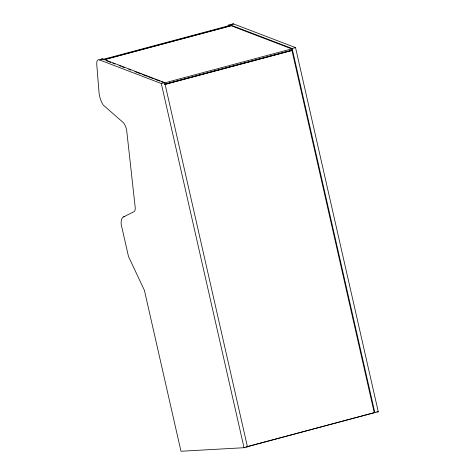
<?xml version="1.0" encoding="UTF-8"?>
<svg xmlns="http://www.w3.org/2000/svg" width="475" height="475" viewBox="0 0 475 475"><rect width="100%" height="100%" fill="white"/><g stroke="black" fill="none" stroke-linecap="round" stroke-linejoin="round"><path stroke-width="0.71" d="M123.53 216.903L134.324 211.512A6.614 2.826 75 0 0 135.244 207.818L126.778 131.201A8.277 3.539 75 0 0 122.188 121.653L103.17 104.969A13.181 5.635 75 0 1 99.085 93.106L96.763 64.469A6.905 2.951 75 0 1 99.518 59.921L102.927 59.007L164.706 82.608L247.445 446.797L244.037 447.711L180.975 451.25L144.418 290.356L128.482 256.447L121.155 224.2A11.353 4.851 75 0 1 123.53 216.903L124.895 216.541M227.768 26.523A6.905 2.951 75 0 1 230.345 24.914L233.753 23.999L295.533 47.595L378.278 411.789L373.403 412.781M104.357 59.571L231.058 25.668L230.434 25.306L103.016 59.405L103.639 59.767M103.924 59.791L231.141 25.745L291.727 48.889L291.893 50.13L164.677 84.176M99.518 59.921L161.298 83.517L164.706 82.608M230.345 24.914L292.125 48.509L295.533 47.595M291.727 48.889L164.51 82.929L161.067 81.617M165.573 84.152L291.953 50.451L374.264 412.745L247.024 446.797M164.712 84.502L291.953 50.451M247.172 446.637L373.7 412.781M376.812 411.872L378.278 411.789M245.979 446.88L247.445 446.797M106.673 60.842L110.806 62.421M112.872 63.205L114.938 63.994M119.071 65.574L121.137 66.363M122.514 66.892L124.575 67.676M128.707 69.255L130.773 70.045M134.906 71.624L141.105 73.987M142.482 74.516L147.298 76.356M148.675 76.885L153.496 78.725M154.874 79.248L159.695 81.088M292.125 48.509L374.87 412.704M161.298 83.517L244.037 447.711M101.038 59.221A6.905 2.951 75 0 1 102.927 59.007M231.592 24.581A6.905 2.951 75 0 1 233.753 23.999"/></g></svg>
